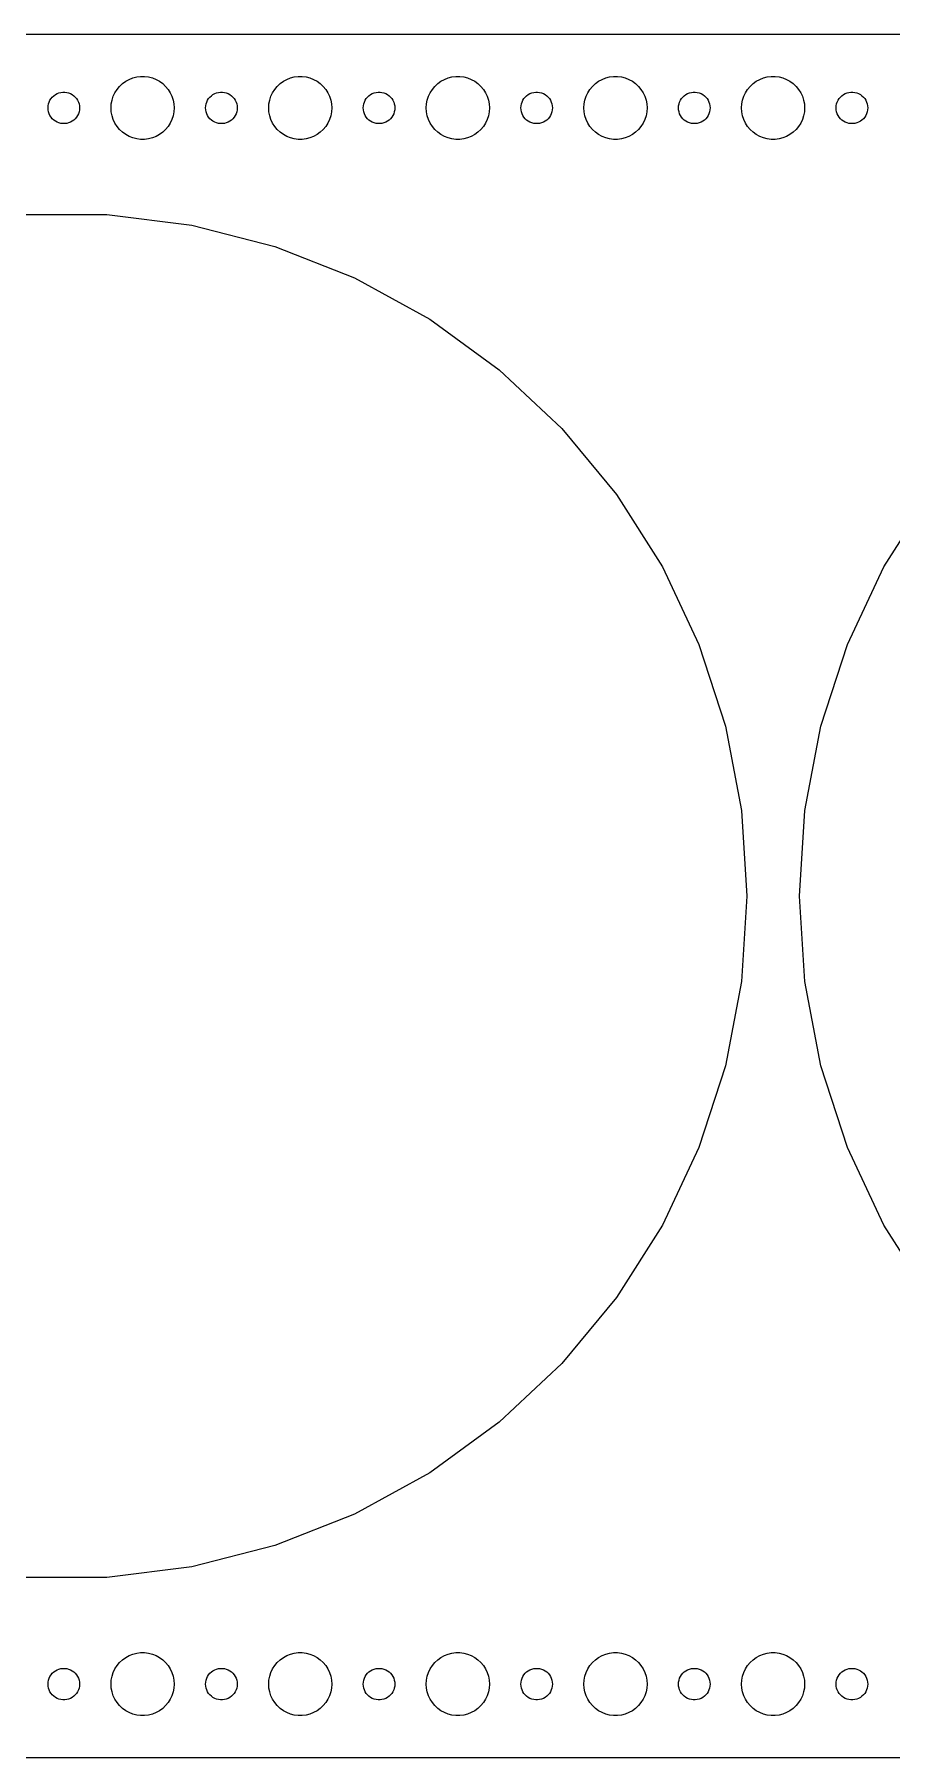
# Model space of a CAD drawing. Header units: metres. Extents: x -344 to 344, y -82 to 82.
# Drawn here: x -2.8 to 78.8, y -82 to 82 of the extents above; entities that cross this region are included whole.
import ezdxf

# ---------------------------------------------------------------- set-up
doc = ezdxf.new("R2010")
doc.units = ezdxf.units.M

msp = doc.modelspace()

# ---------------------------------------------------------------- linework, layer by layer
for p, q in [((339.814, 81.9901), (-339.814, 81.9901)), ((5.3131, 77.0536), (5.5877, 77.3115)), ((5.5877, 77.3115), (5.8925, 77.533)), ((5.8925, 77.533), (6.2227, 77.7145)), ((6.2227, 77.7145), (6.5729, 77.8532)), ((6.5729, 77.8532), (6.9379, 77.9469)), ((6.9379, 77.9469), (7.3116, 77.9941)), ((7.3116, 77.9941), (7.6884, 77.9941)), ((7.6884, 77.9941), (8.0621, 77.9469)), ((8.0621, 77.9469), (8.427, 77.8532)), ((8.427, 77.8532), (8.7773, 77.7145)), ((8.7773, 77.7145), (9.1075, 77.533)), ((9.1075, 77.533), (9.4123, 77.3115)), ((9.4123, 77.3115), (9.6869, 77.0536)), ((20.3131, 77.0536), (20.5877, 77.3115)), ((20.5877, 77.3115), (20.8925, 77.533)), ((20.8925, 77.533), (21.2227, 77.7145)), ((21.2227, 77.7145), (21.5729, 77.8532)), ((21.5729, 77.8532), (21.9379, 77.9469)), ((21.9379, 77.9469), (22.3116, 77.9941)), ((22.3116, 77.9941), (22.6884, 77.9941)), ((22.6884, 77.9941), (23.0621, 77.9469)), ((23.0621, 77.9469), (23.427, 77.8532)), ((23.427, 77.8532), (23.7773, 77.7145)), ((23.7773, 77.7145), (24.1075, 77.533)), ((24.1075, 77.533), (24.4123, 77.3115)), ((24.4123, 77.3115), (24.6869, 77.0536)), ((35.3131, 77.0536), (35.5877, 77.3115)), ((35.5877, 77.3115), (35.8925, 77.533)), ((35.8925, 77.533), (36.2227, 77.7145)), ((36.2227, 77.7145), (36.5729, 77.8532)), ((36.5729, 77.8532), (36.9379, 77.9469)), ((36.9379, 77.9469), (37.3116, 77.9941)), ((37.3116, 77.9941), (37.6884, 77.9941)), ((37.6884, 77.9941), (38.0621, 77.9469)), ((38.0621, 77.9469), (38.427, 77.8532)), ((38.427, 77.8532), (38.7773, 77.7145)), ((38.7773, 77.7145), (39.1075, 77.533)), ((39.1075, 77.533), (39.4123, 77.3115)), ((39.4123, 77.3115), (39.6869, 77.0536)), ((50.3131, 77.0536), (50.5877, 77.3115)), ((50.5877, 77.3115), (50.8925, 77.533)), ((50.8925, 77.533), (51.2227, 77.7145)), ((51.2227, 77.7145), (51.5729, 77.8532)), ((51.5729, 77.8532), (51.9379, 77.9469)), ((51.9379, 77.9469), (52.3116, 77.9941)), ((52.3116, 77.9941), (52.6884, 77.9941)), ((52.6884, 77.9941), (53.0621, 77.9469)), ((53.0621, 77.9469), (53.427, 77.8532)), ((53.427, 77.8532), (53.7773, 77.7145)), ((53.7773, 77.7145), (54.1075, 77.533)), ((54.1075, 77.533), (54.4123, 77.3115)), ((54.4123, 77.3115), (54.6869, 77.0536)), ((65.3131, 77.0536), (65.5877, 77.3115)), ((65.5877, 77.3115), (65.8925, 77.533)), ((65.8925, 77.533), (66.2227, 77.7145)), ((66.2227, 77.7145), (66.573, 77.8532)), ((66.573, 77.8532), (66.9379, 77.9469)), ((66.9379, 77.9469), (67.3116, 77.9941)), ((67.3116, 77.9941), (67.6884, 77.9941)), ((67.6884, 77.9941), (68.0621, 77.9469)), ((68.0621, 77.9469), (68.427, 77.8532)), ((68.427, 77.8532), (68.7773, 77.7145)), ((68.7773, 77.7145), (69.1075, 77.533)), ((69.1075, 77.533), (69.4123, 77.3115)), ((69.4123, 77.3115), (69.6869, 77.0536)), ((-1.4529, 75.373), (-1.3946, 75.5522)), ((-1.3946, 75.5522), (-1.3144, 75.7226)), ((-1.3144, 75.7226), (-1.2135, 75.8817)), ((-1.2135, 75.8817), (-1.0934, 76.0268)), ((-1.0934, 76.0268), (-0.9561, 76.1558)), ((-0.9561, 76.1558), (-0.8037, 76.2665)), ((-0.8037, 76.2665), (-0.6387, 76.3572)), ((-0.6387, 76.3572), (-0.4635, 76.4266)), ((-0.4635, 76.4266), (-0.2811, 76.4734)), ((-0.2811, 76.4734), (-0.0942, 76.497)), ((-0.0942, 76.497), (0.0942, 76.497)), ((0.0942, 76.497), (0.2811, 76.4734)), ((0.2811, 76.4734), (0.4635, 76.4266)), ((0.4635, 76.4266), (0.6387, 76.3572)), ((0.6387, 76.3572), (0.8037, 76.2665)), ((0.8037, 76.2665), (0.9561, 76.1558)), ((0.9561, 76.1558), (1.0934, 76.0268)), ((1.0934, 76.0268), (1.2135, 75.8817)), ((1.2135, 75.8817), (1.3144, 75.7226)), ((1.3144, 75.7226), (1.3946, 75.5522)), ((1.3946, 75.5522), (1.4529, 75.373)), ((4.5236, 75.376), (4.5942, 75.7461)), ((4.5942, 75.7461), (4.7107, 76.1044)), ((4.7107, 76.1044), (4.8711, 76.4453)), ((4.8711, 76.4453), (5.0729, 76.7634)), ((5.0729, 76.7634), (5.3131, 77.0536)), ((9.6869, 77.0536), (9.927, 76.7634)), ((9.927, 76.7634), (10.1289, 76.4453)), ((10.1289, 76.4453), (10.2893, 76.1044)), ((10.2893, 76.1044), (10.4057, 75.7461)), ((10.4057, 75.7461), (10.4763, 75.376)), ((13.5471, 75.373), (13.6053, 75.5522)), ((13.6053, 75.5522), (13.6855, 75.7226)), ((13.6855, 75.7226), (13.7865, 75.8817)), ((13.7865, 75.8817), (13.9065, 76.0268)), ((13.9065, 76.0268), (14.0439, 76.1558)), ((14.0439, 76.1558), (14.1963, 76.2665)), ((14.1963, 76.2665), (14.3613, 76.3572)), ((14.3613, 76.3572), (14.5365, 76.4266)), ((14.5365, 76.4266), (14.7189, 76.4734)), ((14.7189, 76.4734), (14.9058, 76.497)), ((14.9058, 76.497), (15.0942, 76.497)), ((15.0942, 76.497), (15.2811, 76.4734)), ((15.2811, 76.4734), (15.4635, 76.4266)), ((15.4635, 76.4266), (15.6387, 76.3572)), ((15.6387, 76.3572), (15.8037, 76.2665)), ((15.8037, 76.2665), (15.9561, 76.1558)), ((15.9561, 76.1558), (16.0934, 76.0268)), ((16.0934, 76.0268), (16.2135, 75.8817)), ((16.2135, 75.8817), (16.3145, 75.7226)), ((16.3145, 75.7226), (16.3947, 75.5522)), ((16.3947, 75.5522), (16.4529, 75.373)), ((19.5237, 75.376), (19.5942, 75.7461)), ((19.5942, 75.7461), (19.7107, 76.1044)), ((19.7107, 76.1044), (19.8711, 76.4453)), ((19.8711, 76.4453), (20.0729, 76.7634)), ((20.0729, 76.7634), (20.3131, 77.0536)), ((24.6869, 77.0536), (24.927, 76.7634)), ((24.927, 76.7634), (25.1289, 76.4453)), ((25.1289, 76.4453), (25.2893, 76.1044)), ((25.2893, 76.1044), (25.4057, 75.7461)), ((25.4057, 75.7461), (25.4763, 75.376)), ((28.5471, 75.373), (28.6053, 75.5522)), ((28.6053, 75.5522), (28.6855, 75.7226)), ((28.6855, 75.7226), (28.7865, 75.8817)), ((28.7865, 75.8817), (28.9065, 76.0268)), ((28.9065, 76.0268), (29.0439, 76.1558)), ((29.0439, 76.1558), (29.1963, 76.2665)), ((29.1963, 76.2665), (29.3613, 76.3572)), ((29.3613, 76.3572), (29.5365, 76.4266)), ((29.5365, 76.4266), (29.7189, 76.4734)), ((29.7189, 76.4734), (29.9058, 76.497)), ((29.9058, 76.497), (30.0942, 76.497)), ((30.0942, 76.497), (30.2811, 76.4734)), ((30.2811, 76.4734), (30.4635, 76.4266)), ((30.4635, 76.4266), (30.6387, 76.3572)), ((30.6387, 76.3572), (30.8037, 76.2665)), ((30.8037, 76.2665), (30.9561, 76.1558)), ((30.9561, 76.1558), (31.0934, 76.0268)), ((31.0934, 76.0268), (31.2135, 75.8817)), ((31.2135, 75.8817), (31.3145, 75.7226)), ((31.3145, 75.7226), (31.3947, 75.5522)), ((31.3947, 75.5522), (31.4529, 75.373)), ((34.5237, 75.376), (34.5942, 75.7461)), ((34.5942, 75.7461), (34.7107, 76.1044)), ((34.7107, 76.1044), (34.8711, 76.4453)), ((34.8711, 76.4453), (35.0729, 76.7634)), ((35.0729, 76.7634), (35.3131, 77.0536)), ((39.6869, 77.0536), (39.927, 76.7634)), ((39.927, 76.7634), (40.1289, 76.4453)), ((40.1289, 76.4453), (40.2893, 76.1044)), ((40.2893, 76.1044), (40.4057, 75.7461)), ((40.4057, 75.7461), (40.4763, 75.376)), ((43.5471, 75.373), (43.6053, 75.5522)), ((43.6053, 75.5522), (43.6855, 75.7226)), ((43.6855, 75.7226), (43.7865, 75.8817)), ((43.7865, 75.8817), (43.9065, 76.0268)), ((43.9065, 76.0268), (44.0439, 76.1558)), ((44.0439, 76.1558), (44.1963, 76.2665)), ((44.1963, 76.2665), (44.3613, 76.3572)), ((44.3613, 76.3572), (44.5365, 76.4266)), ((44.5365, 76.4266), (44.7189, 76.4734)), ((44.7189, 76.4734), (44.9058, 76.497)), ((44.9058, 76.497), (45.0942, 76.497)), ((45.0942, 76.497), (45.2811, 76.4734)), ((45.2811, 76.4734), (45.4635, 76.4266)), ((45.4635, 76.4266), (45.6387, 76.3572)), ((45.6387, 76.3572), (45.8037, 76.2665)), ((45.8037, 76.2665), (45.9561, 76.1558)), ((45.9561, 76.1558), (46.0934, 76.0268)), ((46.0934, 76.0268), (46.2135, 75.8817)), ((46.2135, 75.8817), (46.3145, 75.7226)), ((46.3145, 75.7226), (46.3947, 75.5522)), ((46.3947, 75.5522), (46.4529, 75.373)), ((49.5237, 75.376), (49.5942, 75.7461)), ((49.5942, 75.7461), (49.7107, 76.1044)), ((49.7107, 76.1044), (49.8711, 76.4453)), ((49.8711, 76.4453), (50.0729, 76.7634)), ((50.0729, 76.7634), (50.3131, 77.0536)), ((54.6869, 77.0536), (54.927, 76.7634)), ((54.927, 76.7634), (55.1289, 76.4453)), ((55.1289, 76.4453), (55.2893, 76.1044)), ((55.2893, 76.1044), (55.4057, 75.7461)), ((55.4057, 75.7461), (55.4763, 75.376)), ((58.5471, 75.373), (58.6053, 75.5522)), ((58.6053, 75.5522), (58.6855, 75.7226)), ((58.6855, 75.7226), (58.7865, 75.8817)), ((58.7865, 75.8817), (58.9065, 76.0268)), ((58.9065, 76.0268), (59.0439, 76.1558)), ((59.0439, 76.1558), (59.1963, 76.2665)), ((59.1963, 76.2665), (59.3613, 76.3572)), ((59.3613, 76.3572), (59.5365, 76.4266)), ((59.5365, 76.4266), (59.7189, 76.4734)), ((59.7189, 76.4734), (59.9058, 76.497)), ((59.9058, 76.497), (60.0942, 76.497)), ((60.0942, 76.497), (60.2811, 76.4734)), ((60.2811, 76.4734), (60.4635, 76.4266)), ((60.4635, 76.4266), (60.6387, 76.3572)), ((60.6387, 76.3572), (60.8037, 76.2665)), ((60.8037, 76.2665), (60.9561, 76.1558)), ((60.9561, 76.1558), (61.0934, 76.0268)), ((61.0934, 76.0268), (61.2135, 75.8817)), ((61.2135, 75.8817), (61.3145, 75.7226)), ((61.3145, 75.7226), (61.3947, 75.5522)), ((61.3947, 75.5522), (61.4529, 75.373)), ((64.5237, 75.376), (64.5943, 75.7461)), ((64.5943, 75.7461), (64.7107, 76.1044)), ((64.7107, 76.1044), (64.8711, 76.4453)), ((64.8711, 76.4453), (65.073, 76.7634)), ((65.073, 76.7634), (65.3131, 77.0536)), ((69.6869, 77.0536), (69.927, 76.7634)), ((69.927, 76.7634), (70.1289, 76.4453)), ((70.1289, 76.4453), (70.2893, 76.1044)), ((70.2893, 76.1044), (70.4057, 75.7461)), ((70.4057, 75.7461), (70.4763, 75.376)), ((73.5471, 75.373), (73.6053, 75.5522)), ((73.6053, 75.5522), (73.6855, 75.7226)), ((73.6855, 75.7226), (73.7865, 75.8817)), ((73.7865, 75.8817), (73.9065, 76.0268)), ((73.9065, 76.0268), (74.0439, 76.1558)), ((74.0439, 76.1558), (74.1963, 76.2665)), ((74.1963, 76.2665), (74.3613, 76.3572)), ((74.3613, 76.3572), (74.5365, 76.4266)), ((74.5365, 76.4266), (74.7189, 76.4734)), ((74.7189, 76.4734), (74.9058, 76.497)), ((74.9058, 76.497), (75.0942, 76.497)), ((75.0942, 76.497), (75.2811, 76.4734)), ((75.2811, 76.4734), (75.4635, 76.4266)), ((75.4635, 76.4266), (75.6387, 76.3572)), ((75.6387, 76.3572), (75.8037, 76.2665)), ((75.8037, 76.2665), (75.9561, 76.1558)), ((75.9561, 76.1558), (76.0934, 76.0268)), ((76.0934, 76.0268), (76.2135, 75.8817)), ((76.2135, 75.8817), (76.3145, 75.7226)), ((76.3145, 75.7226), (76.3947, 75.5522)), ((76.3947, 75.5522), (76.4529, 75.373)), ((-1.5, 75), (-1.4882, 75.188)), ((-1.4882, 74.812), (-1.5, 75)), ((-1.4882, 75.188), (-1.4529, 75.373)), ((-1.4529, 74.627), (-1.4882, 74.812)), ((-1.3946, 74.4478), (-1.4529, 74.627)), ((-1.3144, 74.2774), (-1.3946, 74.4478)), ((-1.2135, 74.1183), (-1.3144, 74.2774)), ((-1.0934, 73.9732), (-1.2135, 74.1183)), ((-0.9561, 73.8442), (-1.0934, 73.9732)), ((-0.8037, 73.7335), (-0.9561, 73.8442)), ((0.9561, 73.8442), (0.8037, 73.7335)), ((1.0934, 73.9732), (0.9561, 73.8442)), ((1.2135, 74.1183), (1.0934, 73.9732)), ((1.3144, 74.2774), (1.2135, 74.1183)), ((1.3946, 74.4478), (1.3144, 74.2774)), ((1.4529, 74.627), (1.3946, 74.4478)), ((1.4529, 75.373), (1.4882, 75.188)), ((1.4882, 74.812), (1.4529, 74.627)), ((1.4882, 75.188), (1.5, 75)), ((1.5, 75), (1.4882, 74.812)), ((4.5, 75), (4.5236, 75.376)), ((4.5236, 74.624), (4.5, 75)), ((4.5942, 74.2539), (4.5236, 74.624)), ((4.7107, 73.8956), (4.5942, 74.2539)), ((4.8711, 73.5547), (4.7107, 73.8956)), ((10.2893, 73.8956), (10.1289, 73.5547)), ((10.4057, 74.2539), (10.2893, 73.8956)), ((10.4763, 74.624), (10.4057, 74.2539)), ((10.4763, 75.376), (10.5, 75)), ((10.5, 75), (10.4763, 74.624)), ((13.5, 75), (13.5118, 75.188)), ((13.5118, 74.812), (13.5, 75)), ((13.5118, 75.188), (13.5471, 75.373)), ((13.5471, 74.627), (13.5118, 74.812)), ((13.6053, 74.4478), (13.5471, 74.627)), ((13.6855, 74.2774), (13.6053, 74.4478)), ((13.7865, 74.1183), (13.6855, 74.2774)), ((13.9065, 73.9732), (13.7865, 74.1183)), ((14.0439, 73.8442), (13.9065, 73.9732)), ((14.1963, 73.7335), (14.0439, 73.8442)), ((15.9561, 73.8442), (15.8037, 73.7335)), ((16.0934, 73.9732), (15.9561, 73.8442)), ((16.2135, 74.1183), (16.0934, 73.9732)), ((16.3145, 74.2774), (16.2135, 74.1183)), ((16.3947, 74.4478), (16.3145, 74.2774)), ((16.4529, 74.627), (16.3947, 74.4478)), ((16.4529, 75.373), (16.4882, 75.188)), ((16.4882, 74.812), (16.4529, 74.627)), ((16.4882, 75.188), (16.5, 75)), ((16.5, 75), (16.4882, 74.812)), ((19.5, 75), (19.5237, 75.376)), ((19.5237, 74.624), (19.5, 75)), ((19.5942, 74.2539), (19.5237, 74.624)), ((19.7107, 73.8956), (19.5942, 74.2539)), ((19.8711, 73.5547), (19.7107, 73.8956)), ((25.2893, 73.8956), (25.1289, 73.5547)), ((25.4057, 74.2539), (25.2893, 73.8956)), ((25.4763, 74.624), (25.4057, 74.2539)), ((25.4763, 75.376), (25.5, 75)), ((25.5, 75), (25.4763, 74.624)), ((28.5, 75), (28.5118, 75.188)), ((28.5118, 74.812), (28.5, 75)), ((28.5118, 75.188), (28.5471, 75.373)), ((28.5471, 74.627), (28.5118, 74.812)), ((28.6053, 74.4478), (28.5471, 74.627)), ((28.6855, 74.2774), (28.6053, 74.4478)), ((28.7865, 74.1183), (28.6855, 74.2774)), ((28.9065, 73.9732), (28.7865, 74.1183)), ((29.0439, 73.8442), (28.9065, 73.9732)), ((29.1963, 73.7335), (29.0439, 73.8442)), ((30.9561, 73.8442), (30.8037, 73.7335)), ((31.0934, 73.9732), (30.9561, 73.8442)), ((31.2135, 74.1183), (31.0934, 73.9732)), ((31.3145, 74.2774), (31.2135, 74.1183)), ((31.3947, 74.4478), (31.3145, 74.2774)), ((31.4529, 74.627), (31.3947, 74.4478)), ((31.4529, 75.373), (31.4882, 75.188)), ((31.4882, 74.812), (31.4529, 74.627)), ((31.4882, 75.188), (31.5, 75)), ((31.5, 75), (31.4882, 74.812)), ((34.5, 75), (34.5237, 75.376)), ((34.5237, 74.624), (34.5, 75)), ((34.5942, 74.2539), (34.5237, 74.624)), ((34.7107, 73.8956), (34.5942, 74.2539)), ((34.8711, 73.5547), (34.7107, 73.8956)), ((40.2893, 73.8956), (40.1289, 73.5547)), ((40.4057, 74.2539), (40.2893, 73.8956)), ((40.4763, 74.624), (40.4057, 74.2539)), ((40.4763, 75.376), (40.5, 75)), ((40.5, 75), (40.4763, 74.624)), ((43.5, 75), (43.5118, 75.188)), ((43.5118, 74.812), (43.5, 75)), ((43.5118, 75.188), (43.5471, 75.373)), ((43.5471, 74.627), (43.5118, 74.812)), ((43.6053, 74.4478), (43.5471, 74.627)), ((43.6855, 74.2774), (43.6053, 74.4478)), ((43.7865, 74.1183), (43.6855, 74.2774)), ((43.9065, 73.9732), (43.7865, 74.1183)), ((44.0439, 73.8442), (43.9065, 73.9732)), ((44.1963, 73.7335), (44.0439, 73.8442)), ((45.9561, 73.8442), (45.8037, 73.7335)), ((46.0934, 73.9732), (45.9561, 73.8442)), ((46.2135, 74.1183), (46.0934, 73.9732)), ((46.3145, 74.2774), (46.2135, 74.1183)), ((46.3947, 74.4478), (46.3145, 74.2774)), ((46.4529, 74.627), (46.3947, 74.4478)), ((46.4529, 75.373), (46.4882, 75.188)), ((46.4882, 74.812), (46.4529, 74.627)), ((46.4882, 75.188), (46.5, 75)), ((46.5, 75), (46.4882, 74.812)), ((49.5, 75), (49.5237, 75.376)), ((49.5237, 74.624), (49.5, 75)), ((49.5942, 74.2539), (49.5237, 74.624)), ((49.7107, 73.8956), (49.5942, 74.2539)), ((49.8711, 73.5547), (49.7107, 73.8956)), ((55.2893, 73.8956), (55.1289, 73.5547)), ((55.4057, 74.2539), (55.2893, 73.8956)), ((55.4763, 74.624), (55.4057, 74.2539)), ((55.4763, 75.376), (55.5, 75)), ((55.5, 75), (55.4763, 74.624)), ((58.5, 75), (58.5118, 75.188)), ((58.5118, 74.812), (58.5, 75)), ((58.5118, 75.188), (58.5471, 75.373)), ((58.5471, 74.627), (58.5118, 74.812)), ((58.6053, 74.4478), (58.5471, 74.627)), ((58.6855, 74.2774), (58.6053, 74.4478)), ((58.7865, 74.1183), (58.6855, 74.2774)), ((58.9065, 73.9732), (58.7865, 74.1183)), ((59.0439, 73.8442), (58.9065, 73.9732)), ((59.1963, 73.7335), (59.0439, 73.8442)), ((60.9561, 73.8442), (60.8037, 73.7335)), ((61.0934, 73.9732), (60.9561, 73.8442)), ((61.2135, 74.1183), (61.0934, 73.9732)), ((61.3145, 74.2774), (61.2135, 74.1183)), ((61.3947, 74.4478), (61.3145, 74.2774)), ((61.4529, 74.627), (61.3947, 74.4478)), ((61.4529, 75.373), (61.4882, 75.188)), ((61.4882, 74.812), (61.4529, 74.627)), ((61.4882, 75.188), (61.5, 75)), ((61.5, 75), (61.4882, 74.812)), ((64.5, 75), (64.5237, 75.376)), ((64.5237, 74.624), (64.5, 75)), ((64.5943, 74.2539), (64.5237, 74.624)), ((64.7107, 73.8956), (64.5943, 74.2539)), ((64.8711, 73.5547), (64.7107, 73.8956)), ((70.2893, 73.8956), (70.1289, 73.5547)), ((70.4057, 74.2539), (70.2893, 73.8956)), ((70.4763, 74.624), (70.4057, 74.2539)), ((70.4763, 75.376), (70.5, 75)), ((70.5, 75), (70.4763, 74.624)), ((73.5, 75), (73.5118, 75.188)), ((73.5118, 74.812), (73.5, 75)), ((73.5118, 75.188), (73.5471, 75.373)), ((73.5471, 74.627), (73.5118, 74.812)), ((73.6053, 74.4478), (73.5471, 74.627)), ((73.6855, 74.2774), (73.6053, 74.4478)), ((73.7865, 74.1183), (73.6855, 74.2774)), ((73.9065, 73.9732), (73.7865, 74.1183)), ((74.0439, 73.8442), (73.9065, 73.9732)), ((74.1963, 73.7335), (74.0439, 73.8442)), ((75.9561, 73.8442), (75.8037, 73.7335)), ((76.0934, 73.9732), (75.9561, 73.8442)), ((76.2135, 74.1183), (76.0934, 73.9732)), ((76.3145, 74.2774), (76.2135, 74.1183)), ((76.3947, 74.4478), (76.3145, 74.2774)), ((76.4529, 74.627), (76.3947, 74.4478)), ((76.4529, 75.373), (76.4882, 75.188)), ((76.4882, 74.812), (76.4529, 74.627)), ((76.4882, 75.188), (76.5, 75)), ((76.5, 75), (76.4882, 74.812)), ((-0.6387, 73.6428), (-0.8037, 73.7335)), ((-0.4635, 73.5734), (-0.6387, 73.6428)), ((-0.2811, 73.5266), (-0.4635, 73.5734)), ((-0.0942, 73.503), (-0.2811, 73.5266)), ((0.0942, 73.503), (-0.0942, 73.503)), ((0.2811, 73.5266), (0.0942, 73.503)), ((0.4635, 73.5734), (0.2811, 73.5266)), ((0.6387, 73.6428), (0.4635, 73.5734)), ((0.8037, 73.7335), (0.6387, 73.6428)), ((5.0729, 73.2366), (4.8711, 73.5547)), ((5.3131, 72.9464), (5.0729, 73.2366)), ((5.5877, 72.6885), (5.3131, 72.9464)), ((5.8925, 72.467), (5.5877, 72.6885)), ((6.2227, 72.2855), (5.8925, 72.467)), ((6.5729, 72.1468), (6.2227, 72.2855)), ((8.7773, 72.2855), (8.427, 72.1468)), ((9.1075, 72.467), (8.7773, 72.2855)), ((9.4123, 72.6885), (9.1075, 72.467)), ((9.6869, 72.9464), (9.4123, 72.6885)), ((9.927, 73.2366), (9.6869, 72.9464)), ((10.1289, 73.5547), (9.927, 73.2366)), ((14.3613, 73.6428), (14.1963, 73.7335)), ((14.5365, 73.5734), (14.3613, 73.6428)), ((14.7189, 73.5266), (14.5365, 73.5734)), ((14.9058, 73.503), (14.7189, 73.5266)), ((15.0942, 73.503), (14.9058, 73.503)), ((15.2811, 73.5266), (15.0942, 73.503)), ((15.4635, 73.5734), (15.2811, 73.5266)), ((15.6387, 73.6428), (15.4635, 73.5734)), ((15.8037, 73.7335), (15.6387, 73.6428)), ((20.0729, 73.2366), (19.8711, 73.5547)), ((20.3131, 72.9464), (20.0729, 73.2366)), ((20.5877, 72.6885), (20.3131, 72.9464)), ((20.8925, 72.467), (20.5877, 72.6885)), ((21.2227, 72.2855), (20.8925, 72.467)), ((21.5729, 72.1468), (21.2227, 72.2855)), ((23.7773, 72.2855), (23.427, 72.1468)), ((24.1075, 72.467), (23.7773, 72.2855)), ((24.4123, 72.6885), (24.1075, 72.467)), ((24.6869, 72.9464), (24.4123, 72.6885)), ((24.927, 73.2366), (24.6869, 72.9464)), ((25.1289, 73.5547), (24.927, 73.2366)), ((29.3613, 73.6428), (29.1963, 73.7335)), ((29.5365, 73.5734), (29.3613, 73.6428)), ((29.7189, 73.5266), (29.5365, 73.5734)), ((29.9058, 73.503), (29.7189, 73.5266)), ((30.0942, 73.503), (29.9058, 73.503)), ((30.2811, 73.5266), (30.0942, 73.503)), ((30.4635, 73.5734), (30.2811, 73.5266)), ((30.6387, 73.6428), (30.4635, 73.5734)), ((30.8037, 73.7335), (30.6387, 73.6428)), ((35.0729, 73.2366), (34.8711, 73.5547)), ((35.3131, 72.9464), (35.0729, 73.2366)), ((35.5877, 72.6885), (35.3131, 72.9464)), ((35.8925, 72.467), (35.5877, 72.6885)), ((36.2227, 72.2855), (35.8925, 72.467)), ((36.5729, 72.1468), (36.2227, 72.2855)), ((38.7773, 72.2855), (38.427, 72.1468)), ((39.1075, 72.467), (38.7773, 72.2855)), ((39.4123, 72.6885), (39.1075, 72.467)), ((39.6869, 72.9464), (39.4123, 72.6885)), ((39.927, 73.2366), (39.6869, 72.9464)), ((40.1289, 73.5547), (39.927, 73.2366)), ((44.3613, 73.6428), (44.1963, 73.7335)), ((44.5365, 73.5734), (44.3613, 73.6428)), ((44.7189, 73.5266), (44.5365, 73.5734)), ((44.9058, 73.503), (44.7189, 73.5266)), ((45.0942, 73.503), (44.9058, 73.503)), ((45.2811, 73.5266), (45.0942, 73.503)), ((45.4635, 73.5734), (45.2811, 73.5266)), ((45.6387, 73.6428), (45.4635, 73.5734)), ((45.8037, 73.7335), (45.6387, 73.6428)), ((50.0729, 73.2366), (49.8711, 73.5547)), ((50.3131, 72.9464), (50.0729, 73.2366)), ((50.5877, 72.6885), (50.3131, 72.9464)), ((50.8925, 72.467), (50.5877, 72.6885)), ((51.2227, 72.2855), (50.8925, 72.467)), ((51.5729, 72.1468), (51.2227, 72.2855)), ((53.7773, 72.2855), (53.427, 72.1468)), ((54.1075, 72.467), (53.7773, 72.2855)), ((54.4123, 72.6885), (54.1075, 72.467)), ((54.6869, 72.9464), (54.4123, 72.6885)), ((54.927, 73.2366), (54.6869, 72.9464)), ((55.1289, 73.5547), (54.927, 73.2366)), ((59.3613, 73.6428), (59.1963, 73.7335)), ((59.5365, 73.5734), (59.3613, 73.6428)), ((59.7189, 73.5266), (59.5365, 73.5734)), ((59.9058, 73.503), (59.7189, 73.5266)), ((60.0942, 73.503), (59.9058, 73.503)), ((60.2811, 73.5266), (60.0942, 73.503)), ((60.4635, 73.5734), (60.2811, 73.5266)), ((60.6387, 73.6428), (60.4635, 73.5734)), ((60.8037, 73.7335), (60.6387, 73.6428)), ((65.073, 73.2366), (64.8711, 73.5547)), ((65.3131, 72.9464), (65.073, 73.2366)), ((65.5877, 72.6885), (65.3131, 72.9464)), ((65.8925, 72.467), (65.5877, 72.6885)), ((66.2227, 72.2855), (65.8925, 72.467)), ((66.573, 72.1468), (66.2227, 72.2855)), ((68.7773, 72.2855), (68.427, 72.1468)), ((69.1075, 72.467), (68.7773, 72.2855)), ((69.4123, 72.6885), (69.1075, 72.467)), ((69.6869, 72.9464), (69.4123, 72.6885)), ((69.927, 73.2366), (69.6869, 72.9464)), ((70.1289, 73.5547), (69.927, 73.2366)), ((74.3613, 73.6428), (74.1963, 73.7335)), ((74.5365, 73.5734), (74.3613, 73.6428)), ((74.7189, 73.5266), (74.5365, 73.5734)), ((74.9058, 73.503), (74.7189, 73.5266)), ((75.0942, 73.503), (74.9058, 73.503)), ((75.2811, 73.5266), (75.0942, 73.503)), ((75.4635, 73.5734), (75.2811, 73.5266)), ((75.6387, 73.6428), (75.4635, 73.5734)), ((75.8037, 73.7335), (75.6387, 73.6428)), ((6.9379, 72.0531), (6.5729, 72.1468)), ((7.3116, 72.0059), (6.9379, 72.0531)), ((7.6884, 72.0059), (7.3116, 72.0059)), ((8.0621, 72.0531), (7.6884, 72.0059)), ((8.427, 72.1468), (8.0621, 72.0531)), ((21.9379, 72.0531), (21.5729, 72.1468)), ((22.3116, 72.0059), (21.9379, 72.0531)), ((22.6884, 72.0059), (22.3116, 72.0059)), ((23.0621, 72.0531), (22.6884, 72.0059)), ((23.427, 72.1468), (23.0621, 72.0531)), ((36.9379, 72.0531), (36.5729, 72.1468)), ((37.3116, 72.0059), (36.9379, 72.0531)), ((37.6884, 72.0059), (37.3116, 72.0059)), ((38.0621, 72.0531), (37.6884, 72.0059)), ((38.427, 72.1468), (38.0621, 72.0531)), ((51.9379, 72.0531), (51.5729, 72.1468)), ((52.3116, 72.0059), (51.9379, 72.0531)), ((52.6884, 72.0059), (52.3116, 72.0059)), ((53.0621, 72.0531), (52.6884, 72.0059)), ((53.427, 72.1468), (53.0621, 72.0531)), ((66.9379, 72.0531), (66.573, 72.1468)), ((67.3116, 72.0059), (66.9379, 72.0531)), ((67.6884, 72.0059), (67.3116, 72.0059)), ((68.0621, 72.0531), (67.6884, 72.0059)), ((68.427, 72.1468), (68.0621, 72.0531)), ((-4.0814, 64.8717), (4.0814, 64.8717)), ((4.0814, 64.8717), (12.1798, 63.8487)), ((12.1798, 63.8487), (20.0861, 61.8187)), ((20.0861, 61.8187), (27.6756, 58.8138)), ((27.6756, 58.8138), (34.8287, 54.8813)), ((34.8287, 54.8813), (41.4326, 50.0834)), ((41.4326, 50.0834), (47.3829, 44.4956)), ((47.3829, 44.4956), (52.5861, 38.206)), ((52.5861, 38.206), (56.9599, 31.314)), ((78.0401, 31.314), (82.4139, 38.206)), ((56.9599, 31.314), (60.4355, 23.9281)), ((74.5645, 23.9281), (78.0401, 31.314)), ((60.4355, 23.9281), (62.9579, 16.1648)), ((72.0421, 16.1648), (74.5645, 23.9281)), ((62.9579, 16.1648), (64.4875, 8.1466)), ((70.5125, 8.1466), (72.0421, 16.1648)), ((64.4875, 8.1466), (65, 0)), ((70, 0), (70.5125, 8.1466)), ((65, 0), (64.4875, -8.1466)), ((70.5125, -8.1466), (70, 0)), ((64.4875, -8.1466), (62.9579, -16.1648)), ((72.0421, -16.1648), (70.5125, -8.1466)), ((62.9579, -16.1648), (60.4355, -23.9281)), ((74.5645, -23.9281), (72.0421, -16.1648)), ((60.4355, -23.9281), (56.9599, -31.314)), ((78.0401, -31.314), (74.5645, -23.9281)), ((56.9599, -31.314), (52.5861, -38.206)), ((82.4139, -38.206), (78.0401, -31.314)), ((52.5861, -38.206), (47.3829, -44.4956)), ((47.3829, -44.4956), (41.4326, -50.0834)), ((41.4326, -50.0834), (34.8287, -54.8813)), ((34.8287, -54.8813), (27.6756, -58.8138)), ((27.6756, -58.8138), (20.0861, -61.8187)), ((20.0861, -61.8187), (12.1798, -63.8487)), ((12.1798, -63.8487), (4.0814, -64.8717)), ((4.0814, -64.8717), (-4.0814, -64.8717)), ((6.2227, -72.2855), (6.5729, -72.1468)), ((6.5729, -72.1468), (6.9379, -72.0531)), ((6.9379, -72.0531), (7.3116, -72.0059)), ((7.3116, -72.0059), (7.6884, -72.0059)), ((7.6884, -72.0059), (8.0621, -72.0531)), ((8.0621, -72.0531), (8.427, -72.1468)), ((8.427, -72.1468), (8.7773, -72.2855)), ((21.2227, -72.2855), (21.5729, -72.1468)), ((21.5729, -72.1468), (21.9379, -72.0531)), ((21.9379, -72.0531), (22.3116, -72.0059)), ((22.3116, -72.0059), (22.6884, -72.0059)), ((22.6884, -72.0059), (23.0621, -72.0531)), ((23.0621, -72.0531), (23.427, -72.1468)), ((23.427, -72.1468), (23.7773, -72.2855)), ((36.2227, -72.2855), (36.5729, -72.1468)), ((36.5729, -72.1468), (36.9379, -72.0531)), ((36.9379, -72.0531), (37.3116, -72.0059)), ((37.3116, -72.0059), (37.6884, -72.0059)), ((37.6884, -72.0059), (38.0621, -72.0531)), ((38.0621, -72.0531), (38.427, -72.1468)), ((38.427, -72.1468), (38.7773, -72.2855)), ((51.2227, -72.2855), (51.5729, -72.1468)), ((51.5729, -72.1468), (51.9379, -72.0531)), ((51.9379, -72.0531), (52.3116, -72.0059)), ((52.3116, -72.0059), (52.6884, -72.0059)), ((52.6884, -72.0059), (53.0621, -72.0531)), ((53.0621, -72.0531), (53.427, -72.1468)), ((53.427, -72.1468), (53.7773, -72.2855)), ((66.2227, -72.2855), (66.573, -72.1468)), ((66.573, -72.1468), (66.9379, -72.0531)), ((66.9379, -72.0531), (67.3116, -72.0059)), ((67.3116, -72.0059), (67.6884, -72.0059)), ((67.6884, -72.0059), (68.0621, -72.0531)), ((68.0621, -72.0531), (68.427, -72.1468)), ((68.427, -72.1468), (68.7773, -72.2855)), ((-0.9561, -73.8442), (-0.8037, -73.7335)), ((-0.8037, -73.7335), (-0.6387, -73.6428)), ((-0.6387, -73.6428), (-0.4635, -73.5734)), ((-0.4635, -73.5734), (-0.2811, -73.5266)), ((-0.2811, -73.5266), (-0.0942, -73.503)), ((-0.0942, -73.503), (0.0942, -73.503)), ((0.0942, -73.503), (0.2811, -73.5266)), ((0.2811, -73.5266), (0.4635, -73.5734)), ((0.4635, -73.5734), (0.6387, -73.6428)), ((0.6387, -73.6428), (0.8037, -73.7335)), ((0.8037, -73.7335), (0.9561, -73.8442)), ((4.7107, -73.8956), (4.8711, -73.5547)), ((4.8711, -73.5547), (5.0729, -73.2366)), ((5.0729, -73.2366), (5.3131, -72.9464)), ((5.3131, -72.9464), (5.5877, -72.6885)), ((5.5877, -72.6885), (5.8925, -72.467)), ((5.8925, -72.467), (6.2227, -72.2855)), ((8.7773, -72.2855), (9.1075, -72.467)), ((9.1075, -72.467), (9.4123, -72.6885)), ((9.4123, -72.6885), (9.6869, -72.9464)), ((9.6869, -72.9464), (9.927, -73.2366)), ((9.927, -73.2366), (10.1289, -73.5547)), ((10.1289, -73.5547), (10.2893, -73.8956)), ((14.0439, -73.8442), (14.1963, -73.7335)), ((14.1963, -73.7335), (14.3613, -73.6428)), ((14.3613, -73.6428), (14.5365, -73.5734)), ((14.5365, -73.5734), (14.7189, -73.5266)), ((14.7189, -73.5266), (14.9058, -73.503)), ((14.9058, -73.503), (15.0942, -73.503)), ((15.0942, -73.503), (15.2811, -73.5266)), ((15.2811, -73.5266), (15.4635, -73.5734)), ((15.4635, -73.5734), (15.6387, -73.6428)), ((15.6387, -73.6428), (15.8037, -73.7335)), ((15.8037, -73.7335), (15.9561, -73.8442)), ((19.7107, -73.8956), (19.8711, -73.5547)), ((19.8711, -73.5547), (20.0729, -73.2366)), ((20.0729, -73.2366), (20.3131, -72.9464)), ((20.3131, -72.9464), (20.5877, -72.6885)), ((20.5877, -72.6885), (20.8925, -72.467)), ((20.8925, -72.467), (21.2227, -72.2855)), ((23.7773, -72.2855), (24.1075, -72.467)), ((24.1075, -72.467), (24.4123, -72.6885)), ((24.4123, -72.6885), (24.6869, -72.9464)), ((24.6869, -72.9464), (24.927, -73.2366)), ((24.927, -73.2366), (25.1289, -73.5547)), ((25.1289, -73.5547), (25.2893, -73.8956)), ((29.0439, -73.8442), (29.1963, -73.7335)), ((29.1963, -73.7335), (29.3613, -73.6428)), ((29.3613, -73.6428), (29.5365, -73.5734)), ((29.5365, -73.5734), (29.7189, -73.5266)), ((29.7189, -73.5266), (29.9058, -73.503)), ((29.9058, -73.503), (30.0942, -73.503)), ((30.0942, -73.503), (30.2811, -73.5266)), ((30.2811, -73.5266), (30.4635, -73.5734)), ((30.4635, -73.5734), (30.6387, -73.6428)), ((30.6387, -73.6428), (30.8037, -73.7335)), ((30.8037, -73.7335), (30.9561, -73.8442)), ((34.7107, -73.8956), (34.8711, -73.5547)), ((34.8711, -73.5547), (35.0729, -73.2366)), ((35.0729, -73.2366), (35.3131, -72.9464)), ((35.3131, -72.9464), (35.5877, -72.6885)), ((35.5877, -72.6885), (35.8925, -72.467)), ((35.8925, -72.467), (36.2227, -72.2855)), ((38.7773, -72.2855), (39.1075, -72.467)), ((39.1075, -72.467), (39.4123, -72.6885)), ((39.4123, -72.6885), (39.6869, -72.9464)), ((39.6869, -72.9464), (39.927, -73.2366)), ((39.927, -73.2366), (40.1289, -73.5547)), ((40.1289, -73.5547), (40.2893, -73.8956)), ((44.0439, -73.8442), (44.1963, -73.7335)), ((44.1963, -73.7335), (44.3613, -73.6428)), ((44.3613, -73.6428), (44.5365, -73.5734)), ((44.5365, -73.5734), (44.7189, -73.5266)), ((44.7189, -73.5266), (44.9058, -73.503)), ((44.9058, -73.503), (45.0942, -73.503)), ((45.0942, -73.503), (45.2811, -73.5266)), ((45.2811, -73.5266), (45.4635, -73.5734)), ((45.4635, -73.5734), (45.6387, -73.6428)), ((45.6387, -73.6428), (45.8037, -73.7335)), ((45.8037, -73.7335), (45.9561, -73.8442)), ((49.7107, -73.8956), (49.8711, -73.5547)), ((49.8711, -73.5547), (50.0729, -73.2366)), ((50.0729, -73.2366), (50.3131, -72.9464)), ((50.3131, -72.9464), (50.5877, -72.6885)), ((50.5877, -72.6885), (50.8925, -72.467)), ((50.8925, -72.467), (51.2227, -72.2855)), ((53.7773, -72.2855), (54.1075, -72.467)), ((54.1075, -72.467), (54.4123, -72.6885)), ((54.4123, -72.6885), (54.6869, -72.9464)), ((54.6869, -72.9464), (54.927, -73.2366)), ((54.927, -73.2366), (55.1289, -73.5547)), ((55.1289, -73.5547), (55.2893, -73.8956)), ((59.0439, -73.8442), (59.1963, -73.7335)), ((59.1963, -73.7335), (59.3613, -73.6428)), ((59.3613, -73.6428), (59.5365, -73.5734)), ((59.5365, -73.5734), (59.7189, -73.5266)), ((59.7189, -73.5266), (59.9058, -73.503)), ((59.9058, -73.503), (60.0942, -73.503)), ((60.0942, -73.503), (60.2811, -73.5266)), ((60.2811, -73.5266), (60.4635, -73.5734)), ((60.4635, -73.5734), (60.6387, -73.6428)), ((60.6387, -73.6428), (60.8037, -73.7335)), ((60.8037, -73.7335), (60.9561, -73.8442)), ((64.7107, -73.8956), (64.8711, -73.5547)), ((64.8711, -73.5547), (65.073, -73.2366)), ((65.073, -73.2366), (65.3131, -72.9464)), ((65.3131, -72.9464), (65.5877, -72.6885)), ((65.5877, -72.6885), (65.8925, -72.467)), ((65.8925, -72.467), (66.2227, -72.2855)), ((68.7773, -72.2855), (69.1075, -72.467)), ((69.1075, -72.467), (69.4123, -72.6885)), ((69.4123, -72.6885), (69.6869, -72.9464)), ((69.6869, -72.9464), (69.927, -73.2366)), ((69.927, -73.2366), (70.1289, -73.5547)), ((70.1289, -73.5547), (70.2893, -73.8956)), ((74.0439, -73.8442), (74.1963, -73.7335)), ((74.1963, -73.7335), (74.3613, -73.6428)), ((74.3613, -73.6428), (74.5365, -73.5734)), ((74.5365, -73.5734), (74.7189, -73.5266)), ((74.7189, -73.5266), (74.9058, -73.503)), ((74.9058, -73.503), (75.0942, -73.503)), ((75.0942, -73.503), (75.2811, -73.5266)), ((75.2811, -73.5266), (75.4635, -73.5734)), ((75.4635, -73.5734), (75.6387, -73.6428)), ((75.6387, -73.6428), (75.8037, -73.7335)), ((75.8037, -73.7335), (75.9561, -73.8442)), ((-1.5, -75), (-1.4882, -74.812)), ((-1.4882, -75.188), (-1.5, -75)), ((-1.4882, -74.812), (-1.4529, -74.627)), ((-1.4529, -75.373), (-1.4882, -75.188)), ((-1.4529, -74.627), (-1.3946, -74.4478)), ((-1.3946, -75.5522), (-1.4529, -75.373)), ((-1.3946, -74.4478), (-1.3144, -74.2774)), ((-1.3144, -74.2774), (-1.2135, -74.1183)), ((-1.2135, -74.1183), (-1.0934, -73.9732)), ((-1.0934, -73.9732), (-0.9561, -73.8442)), ((0.9561, -73.8442), (1.0934, -73.9732)), ((1.0934, -73.9732), (1.2135, -74.1183)), ((1.2135, -74.1183), (1.3144, -74.2774)), ((1.3144, -74.2774), (1.3946, -74.4478)), ((1.3946, -74.4478), (1.4529, -74.627)), ((1.4529, -75.373), (1.3946, -75.5522)), ((1.4529, -74.627), (1.4882, -74.812)), ((1.4882, -75.188), (1.4529, -75.373)), ((1.4882, -74.812), (1.5, -75)), ((1.5, -75), (1.4882, -75.188)), ((4.5, -75), (4.5236, -74.624)), ((4.5236, -75.376), (4.5, -75)), ((4.5236, -74.624), (4.5942, -74.2539)), ((4.5942, -75.7461), (4.5236, -75.376)), ((4.5942, -74.2539), (4.7107, -73.8956)), ((10.2893, -73.8956), (10.4057, -74.2539)), ((10.4057, -74.2539), (10.4763, -74.624)), ((10.4763, -75.376), (10.4057, -75.7461)), ((10.4763, -74.624), (10.5, -75)), ((10.5, -75), (10.4763, -75.376)), ((13.5, -75), (13.5118, -74.812)), ((13.5118, -75.188), (13.5, -75)), ((13.5118, -74.812), (13.5471, -74.627)), ((13.5471, -75.373), (13.5118, -75.188)), ((13.5471, -74.627), (13.6053, -74.4478)), ((13.6053, -75.5522), (13.5471, -75.373)), ((13.6053, -74.4478), (13.6855, -74.2774)), ((13.6855, -74.2774), (13.7865, -74.1183)), ((13.7865, -74.1183), (13.9065, -73.9732)), ((13.9065, -73.9732), (14.0439, -73.8442)), ((15.9561, -73.8442), (16.0934, -73.9732)), ((16.0934, -73.9732), (16.2135, -74.1183)), ((16.2135, -74.1183), (16.3145, -74.2774)), ((16.3145, -74.2774), (16.3947, -74.4478)), ((16.3947, -74.4478), (16.4529, -74.627)), ((16.4529, -75.373), (16.3947, -75.5522)), ((16.4529, -74.627), (16.4882, -74.812)), ((16.4882, -75.188), (16.4529, -75.373)), ((16.4882, -74.812), (16.5, -75)), ((16.5, -75), (16.4882, -75.188)), ((19.5, -75), (19.5237, -74.624)), ((19.5237, -75.376), (19.5, -75)), ((19.5237, -74.624), (19.5942, -74.2539)), ((19.5942, -75.7461), (19.5237, -75.376)), ((19.5942, -74.2539), (19.7107, -73.8956)), ((25.2893, -73.8956), (25.4057, -74.2539)), ((25.4057, -74.2539), (25.4763, -74.624)), ((25.4763, -75.376), (25.4057, -75.7461)), ((25.4763, -74.624), (25.5, -75)), ((25.5, -75), (25.4763, -75.376)), ((28.5, -75), (28.5118, -74.812)), ((28.5118, -75.188), (28.5, -75)), ((28.5118, -74.812), (28.5471, -74.627)), ((28.5471, -75.373), (28.5118, -75.188)), ((28.5471, -74.627), (28.6053, -74.4478)), ((28.6053, -75.5522), (28.5471, -75.373)), ((28.6053, -74.4478), (28.6855, -74.2774)), ((28.6855, -74.2774), (28.7865, -74.1183)), ((28.7865, -74.1183), (28.9065, -73.9732)), ((28.9065, -73.9732), (29.0439, -73.8442)), ((30.9561, -73.8442), (31.0934, -73.9732)), ((31.0934, -73.9732), (31.2135, -74.1183)), ((31.2135, -74.1183), (31.3145, -74.2774)), ((31.3145, -74.2774), (31.3947, -74.4478)), ((31.3947, -74.4478), (31.4529, -74.627)), ((31.4529, -75.373), (31.3947, -75.5522)), ((31.4529, -74.627), (31.4882, -74.812)), ((31.4882, -75.188), (31.4529, -75.373)), ((31.4882, -74.812), (31.5, -75)), ((31.5, -75), (31.4882, -75.188)), ((34.5, -75), (34.5237, -74.624)), ((34.5237, -75.376), (34.5, -75)), ((34.5237, -74.624), (34.5942, -74.2539)), ((34.5942, -75.7461), (34.5237, -75.376)), ((34.5942, -74.2539), (34.7107, -73.8956)), ((40.2893, -73.8956), (40.4057, -74.2539)), ((40.4057, -74.2539), (40.4763, -74.624)), ((40.4763, -75.376), (40.4057, -75.7461)), ((40.4763, -74.624), (40.5, -75)), ((40.5, -75), (40.4763, -75.376)), ((43.5, -75), (43.5118, -74.812)), ((43.5118, -75.188), (43.5, -75)), ((43.5118, -74.812), (43.5471, -74.627)), ((43.5471, -75.373), (43.5118, -75.188)), ((43.5471, -74.627), (43.6053, -74.4478)), ((43.6053, -75.5522), (43.5471, -75.373)), ((43.6053, -74.4478), (43.6855, -74.2774)), ((43.6855, -74.2774), (43.7865, -74.1183)), ((43.7865, -74.1183), (43.9065, -73.9732)), ((43.9065, -73.9732), (44.0439, -73.8442)), ((45.9561, -73.8442), (46.0934, -73.9732)), ((46.0934, -73.9732), (46.2135, -74.1183)), ((46.2135, -74.1183), (46.3145, -74.2774)), ((46.3145, -74.2774), (46.3947, -74.4478)), ((46.3947, -74.4478), (46.4529, -74.627)), ((46.4529, -75.373), (46.3947, -75.5522)), ((46.4529, -74.627), (46.4882, -74.812)), ((46.4882, -75.188), (46.4529, -75.373)), ((46.4882, -74.812), (46.5, -75)), ((46.5, -75), (46.4882, -75.188)), ((49.5, -75), (49.5237, -74.624)), ((49.5237, -75.376), (49.5, -75)), ((49.5237, -74.624), (49.5942, -74.2539)), ((49.5942, -75.7461), (49.5237, -75.376)), ((49.5942, -74.2539), (49.7107, -73.8956)), ((55.2893, -73.8956), (55.4057, -74.2539)), ((55.4057, -74.2539), (55.4763, -74.624)), ((55.4763, -75.376), (55.4057, -75.7461)), ((55.4763, -74.624), (55.5, -75)), ((55.5, -75), (55.4763, -75.376)), ((58.5, -75), (58.5118, -74.812)), ((58.5118, -75.188), (58.5, -75)), ((58.5118, -74.812), (58.5471, -74.627)), ((58.5471, -75.373), (58.5118, -75.188)), ((58.5471, -74.627), (58.6053, -74.4478)), ((58.6053, -75.5522), (58.5471, -75.373)), ((58.6053, -74.4478), (58.6855, -74.2774)), ((58.6855, -74.2774), (58.7865, -74.1183)), ((58.7865, -74.1183), (58.9065, -73.9732)), ((58.9065, -73.9732), (59.0439, -73.8442)), ((60.9561, -73.8442), (61.0934, -73.9732)), ((61.0934, -73.9732), (61.2135, -74.1183)), ((61.2135, -74.1183), (61.3145, -74.2774)), ((61.3145, -74.2774), (61.3947, -74.4478)), ((61.3947, -74.4478), (61.4529, -74.627)), ((61.4529, -75.373), (61.3947, -75.5522)), ((61.4529, -74.627), (61.4882, -74.812)), ((61.4882, -75.188), (61.4529, -75.373)), ((61.4882, -74.812), (61.5, -75)), ((61.5, -75), (61.4882, -75.188)), ((64.5, -75), (64.5237, -74.624)), ((64.5237, -75.376), (64.5, -75)), ((64.5237, -74.624), (64.5943, -74.2539)), ((64.5943, -75.7461), (64.5237, -75.376)), ((64.5943, -74.2539), (64.7107, -73.8956)), ((70.2893, -73.8956), (70.4057, -74.2539)), ((70.4057, -74.2539), (70.4763, -74.624)), ((70.4763, -75.376), (70.4057, -75.7461)), ((70.4763, -74.624), (70.5, -75)), ((70.5, -75), (70.4763, -75.376)), ((73.5, -75), (73.5118, -74.812)), ((73.5118, -75.188), (73.5, -75)), ((73.5118, -74.812), (73.5471, -74.627)), ((73.5471, -75.373), (73.5118, -75.188)), ((73.5471, -74.627), (73.6053, -74.4478)), ((73.6053, -75.5522), (73.5471, -75.373)), ((73.6053, -74.4478), (73.6855, -74.2774)), ((73.6855, -74.2774), (73.7865, -74.1183)), ((73.7865, -74.1183), (73.9065, -73.9732)), ((73.9065, -73.9732), (74.0439, -73.8442)), ((75.9561, -73.8442), (76.0934, -73.9732)), ((76.0934, -73.9732), (76.2135, -74.1183)), ((76.2135, -74.1183), (76.3145, -74.2774)), ((76.3145, -74.2774), (76.3947, -74.4478)), ((76.3947, -74.4478), (76.4529, -74.627)), ((76.4529, -75.373), (76.3947, -75.5522)), ((76.4529, -74.627), (76.4882, -74.812)), ((76.4882, -75.188), (76.4529, -75.373)), ((76.4882, -74.812), (76.5, -75)), ((76.5, -75), (76.4882, -75.188)), ((-1.3144, -75.7226), (-1.3946, -75.5522)), ((-1.2135, -75.8817), (-1.3144, -75.7226)), ((-1.0934, -76.0268), (-1.2135, -75.8817)), ((-0.9561, -76.1558), (-1.0934, -76.0268)), ((-0.8037, -76.2665), (-0.9561, -76.1558)), ((-0.6387, -76.3572), (-0.8037, -76.2665)), ((-0.4635, -76.4266), (-0.6387, -76.3572)), ((-0.2811, -76.4734), (-0.4635, -76.4266)), ((-0.0942, -76.497), (-0.2811, -76.4734)), ((0.0942, -76.497), (-0.0942, -76.497)), ((0.2811, -76.4734), (0.0942, -76.497)), ((0.4635, -76.4266), (0.2811, -76.4734)), ((0.6387, -76.3572), (0.4635, -76.4266)), ((0.8037, -76.2665), (0.6387, -76.3572)), ((0.9561, -76.1558), (0.8037, -76.2665)), ((1.0934, -76.0268), (0.9561, -76.1558)), ((1.2135, -75.8817), (1.0934, -76.0268)), ((1.3144, -75.7226), (1.2135, -75.8817)), ((1.3946, -75.5522), (1.3144, -75.7226)), ((4.7107, -76.1044), (4.5942, -75.7461)), ((4.8711, -76.4453), (4.7107, -76.1044)), ((5.0729, -76.7634), (4.8711, -76.4453)), ((5.3131, -77.0536), (5.0729, -76.7634)), ((5.5877, -77.3115), (5.3131, -77.0536)), ((9.6869, -77.0536), (9.4123, -77.3115)), ((9.927, -76.7634), (9.6869, -77.0536)), ((10.1289, -76.4453), (9.927, -76.7634)), ((10.2893, -76.1044), (10.1289, -76.4453)), ((10.4057, -75.7461), (10.2893, -76.1044)), ((13.6855, -75.7226), (13.6053, -75.5522)), ((13.7865, -75.8817), (13.6855, -75.7226)), ((13.9065, -76.0268), (13.7865, -75.8817)), ((14.0439, -76.1558), (13.9065, -76.0268)), ((14.1963, -76.2665), (14.0439, -76.1558)), ((14.3613, -76.3572), (14.1963, -76.2665)), ((14.5365, -76.4266), (14.3613, -76.3572)), ((14.7189, -76.4734), (14.5365, -76.4266)), ((14.9058, -76.497), (14.7189, -76.4734)), ((15.0942, -76.497), (14.9058, -76.497)), ((15.2811, -76.4734), (15.0942, -76.497)), ((15.4635, -76.4266), (15.2811, -76.4734)), ((15.6387, -76.3572), (15.4635, -76.4266)), ((15.8037, -76.2665), (15.6387, -76.3572)), ((15.9561, -76.1558), (15.8037, -76.2665)), ((16.0934, -76.0268), (15.9561, -76.1558)), ((16.2135, -75.8817), (16.0934, -76.0268)), ((16.3145, -75.7226), (16.2135, -75.8817)), ((16.3947, -75.5522), (16.3145, -75.7226)), ((19.7107, -76.1044), (19.5942, -75.7461)), ((19.8711, -76.4453), (19.7107, -76.1044)), ((20.0729, -76.7634), (19.8711, -76.4453)), ((20.3131, -77.0536), (20.0729, -76.7634)), ((20.5877, -77.3115), (20.3131, -77.0536)), ((24.6869, -77.0536), (24.4123, -77.3115)), ((24.927, -76.7634), (24.6869, -77.0536)), ((25.1289, -76.4453), (24.927, -76.7634)), ((25.2893, -76.1044), (25.1289, -76.4453)), ((25.4057, -75.7461), (25.2893, -76.1044)), ((28.6855, -75.7226), (28.6053, -75.5522)), ((28.7865, -75.8817), (28.6855, -75.7226)), ((28.9065, -76.0268), (28.7865, -75.8817)), ((29.0439, -76.1558), (28.9065, -76.0268)), ((29.1963, -76.2665), (29.0439, -76.1558)), ((29.3613, -76.3572), (29.1963, -76.2665)), ((29.5365, -76.4266), (29.3613, -76.3572)), ((29.7189, -76.4734), (29.5365, -76.4266)), ((29.9058, -76.497), (29.7189, -76.4734)), ((30.0942, -76.497), (29.9058, -76.497)), ((30.2811, -76.4734), (30.0942, -76.497)), ((30.4635, -76.4266), (30.2811, -76.4734)), ((30.6387, -76.3572), (30.4635, -76.4266)), ((30.8037, -76.2665), (30.6387, -76.3572)), ((30.9561, -76.1558), (30.8037, -76.2665)), ((31.0934, -76.0268), (30.9561, -76.1558)), ((31.2135, -75.8817), (31.0934, -76.0268)), ((31.3145, -75.7226), (31.2135, -75.8817)), ((31.3947, -75.5522), (31.3145, -75.7226)), ((34.7107, -76.1044), (34.5942, -75.7461)), ((34.8711, -76.4453), (34.7107, -76.1044)), ((35.0729, -76.7634), (34.8711, -76.4453)), ((35.3131, -77.0536), (35.0729, -76.7634)), ((35.5877, -77.3115), (35.3131, -77.0536)), ((39.6869, -77.0536), (39.4123, -77.3115)), ((39.927, -76.7634), (39.6869, -77.0536)), ((40.1289, -76.4453), (39.927, -76.7634)), ((40.2893, -76.1044), (40.1289, -76.4453)), ((40.4057, -75.7461), (40.2893, -76.1044)), ((43.6855, -75.7226), (43.6053, -75.5522)), ((43.7865, -75.8817), (43.6855, -75.7226)), ((43.9065, -76.0268), (43.7865, -75.8817)), ((44.0439, -76.1558), (43.9065, -76.0268)), ((44.1963, -76.2665), (44.0439, -76.1558)), ((44.3613, -76.3572), (44.1963, -76.2665)), ((44.5365, -76.4266), (44.3613, -76.3572)), ((44.7189, -76.4734), (44.5365, -76.4266)), ((44.9058, -76.497), (44.7189, -76.4734)), ((45.0942, -76.497), (44.9058, -76.497)), ((45.2811, -76.4734), (45.0942, -76.497)), ((45.4635, -76.4266), (45.2811, -76.4734)), ((45.6387, -76.3572), (45.4635, -76.4266)), ((45.8037, -76.2665), (45.6387, -76.3572)), ((45.9561, -76.1558), (45.8037, -76.2665)), ((46.0934, -76.0268), (45.9561, -76.1558)), ((46.2135, -75.8817), (46.0934, -76.0268)), ((46.3145, -75.7226), (46.2135, -75.8817)), ((46.3947, -75.5522), (46.3145, -75.7226)), ((49.7107, -76.1044), (49.5942, -75.7461)), ((49.8711, -76.4453), (49.7107, -76.1044)), ((50.0729, -76.7634), (49.8711, -76.4453)), ((50.3131, -77.0536), (50.0729, -76.7634)), ((50.5877, -77.3115), (50.3131, -77.0536)), ((54.6869, -77.0536), (54.4123, -77.3115)), ((54.927, -76.7634), (54.6869, -77.0536)), ((55.1289, -76.4453), (54.927, -76.7634)), ((55.2893, -76.1044), (55.1289, -76.4453)), ((55.4057, -75.7461), (55.2893, -76.1044)), ((58.6855, -75.7226), (58.6053, -75.5522)), ((58.7865, -75.8817), (58.6855, -75.7226)), ((58.9065, -76.0268), (58.7865, -75.8817)), ((59.0439, -76.1558), (58.9065, -76.0268)), ((59.1963, -76.2665), (59.0439, -76.1558)), ((59.3613, -76.3572), (59.1963, -76.2665)), ((59.5365, -76.4266), (59.3613, -76.3572)), ((59.7189, -76.4734), (59.5365, -76.4266)), ((59.9058, -76.497), (59.7189, -76.4734)), ((60.0942, -76.497), (59.9058, -76.497)), ((60.2811, -76.4734), (60.0942, -76.497)), ((60.4635, -76.4266), (60.2811, -76.4734)), ((60.6387, -76.3572), (60.4635, -76.4266)), ((60.8037, -76.2665), (60.6387, -76.3572)), ((60.9561, -76.1558), (60.8037, -76.2665)), ((61.0934, -76.0268), (60.9561, -76.1558)), ((61.2135, -75.8817), (61.0934, -76.0268)), ((61.3145, -75.7226), (61.2135, -75.8817)), ((61.3947, -75.5522), (61.3145, -75.7226)), ((64.7107, -76.1044), (64.5943, -75.7461)), ((64.8711, -76.4453), (64.7107, -76.1044)), ((65.073, -76.7634), (64.8711, -76.4453)), ((65.3131, -77.0536), (65.073, -76.7634)), ((65.5877, -77.3115), (65.3131, -77.0536)), ((69.6869, -77.0536), (69.4123, -77.3115)), ((69.927, -76.7634), (69.6869, -77.0536)), ((70.1289, -76.4453), (69.927, -76.7634)), ((70.2893, -76.1044), (70.1289, -76.4453)), ((70.4057, -75.7461), (70.2893, -76.1044)), ((73.6855, -75.7226), (73.6053, -75.5522)), ((73.7865, -75.8817), (73.6855, -75.7226)), ((73.9065, -76.0268), (73.7865, -75.8817)), ((74.0439, -76.1558), (73.9065, -76.0268)), ((74.1963, -76.2665), (74.0439, -76.1558)), ((74.3613, -76.3572), (74.1963, -76.2665)), ((74.5365, -76.4266), (74.3613, -76.3572)), ((74.7189, -76.4734), (74.5365, -76.4266)), ((74.9058, -76.497), (74.7189, -76.4734)), ((75.0942, -76.497), (74.9058, -76.497)), ((75.2811, -76.4734), (75.0942, -76.497)), ((75.4635, -76.4266), (75.2811, -76.4734)), ((75.6387, -76.3572), (75.4635, -76.4266)), ((75.8037, -76.2665), (75.6387, -76.3572)), ((75.9561, -76.1558), (75.8037, -76.2665)), ((76.0934, -76.0268), (75.9561, -76.1558)), ((76.2135, -75.8817), (76.0934, -76.0268)), ((76.3145, -75.7226), (76.2135, -75.8817)), ((76.3947, -75.5522), (76.3145, -75.7226)), ((5.8925, -77.533), (5.5877, -77.3115)), ((6.2227, -77.7145), (5.8925, -77.533)), ((6.5729, -77.8532), (6.2227, -77.7145)), ((6.9379, -77.9469), (6.5729, -77.8532)), ((7.3116, -77.9941), (6.9379, -77.9469)), ((7.6884, -77.9941), (7.3116, -77.9941)), ((8.0621, -77.9469), (7.6884, -77.9941)), ((8.427, -77.8532), (8.0621, -77.9469)), ((8.7773, -77.7145), (8.427, -77.8532)), ((9.1075, -77.533), (8.7773, -77.7145)), ((9.4123, -77.3115), (9.1075, -77.533)), ((20.8925, -77.533), (20.5877, -77.3115)), ((21.2227, -77.7145), (20.8925, -77.533)), ((21.5729, -77.8532), (21.2227, -77.7145)), ((21.9379, -77.9469), (21.5729, -77.8532)), ((22.3116, -77.9941), (21.9379, -77.9469)), ((22.6884, -77.9941), (22.3116, -77.9941)), ((23.0621, -77.9469), (22.6884, -77.9941)), ((23.427, -77.8532), (23.0621, -77.9469)), ((23.7773, -77.7145), (23.427, -77.8532)), ((24.1075, -77.533), (23.7773, -77.7145)), ((24.4123, -77.3115), (24.1075, -77.533)), ((35.8925, -77.533), (35.5877, -77.3115)), ((36.2227, -77.7145), (35.8925, -77.533)), ((36.5729, -77.8532), (36.2227, -77.7145)), ((36.9379, -77.9469), (36.5729, -77.8532)), ((37.3116, -77.9941), (36.9379, -77.9469)), ((37.6884, -77.9941), (37.3116, -77.9941)), ((38.0621, -77.9469), (37.6884, -77.9941)), ((38.427, -77.8532), (38.0621, -77.9469)), ((38.7773, -77.7145), (38.427, -77.8532)), ((39.1075, -77.533), (38.7773, -77.7145)), ((39.4123, -77.3115), (39.1075, -77.533)), ((50.8925, -77.533), (50.5877, -77.3115)), ((51.2227, -77.7145), (50.8925, -77.533)), ((51.5729, -77.8532), (51.2227, -77.7145)), ((51.9379, -77.9469), (51.5729, -77.8532)), ((52.3116, -77.9941), (51.9379, -77.9469)), ((52.6884, -77.9941), (52.3116, -77.9941)), ((53.0621, -77.9469), (52.6884, -77.9941)), ((53.427, -77.8532), (53.0621, -77.9469)), ((53.7773, -77.7145), (53.427, -77.8532)), ((54.1075, -77.533), (53.7773, -77.7145)), ((54.4123, -77.3115), (54.1075, -77.533)), ((65.8925, -77.533), (65.5877, -77.3115)), ((66.2227, -77.7145), (65.8925, -77.533)), ((66.573, -77.8532), (66.2227, -77.7145)), ((66.9379, -77.9469), (66.573, -77.8532)), ((67.3116, -77.9941), (66.9379, -77.9469)), ((67.6884, -77.9941), (67.3116, -77.9941)), ((68.0621, -77.9469), (67.6884, -77.9941)), ((68.427, -77.8532), (68.0621, -77.9469)), ((68.7773, -77.7145), (68.427, -77.8532)), ((69.1075, -77.533), (68.7773, -77.7145)), ((69.4123, -77.3115), (69.1075, -77.533)), ((-339.814, -81.9901), (339.814, -81.9901))]:
    msp.add_line(p, q)

doc.saveas('drawing.dxf')
